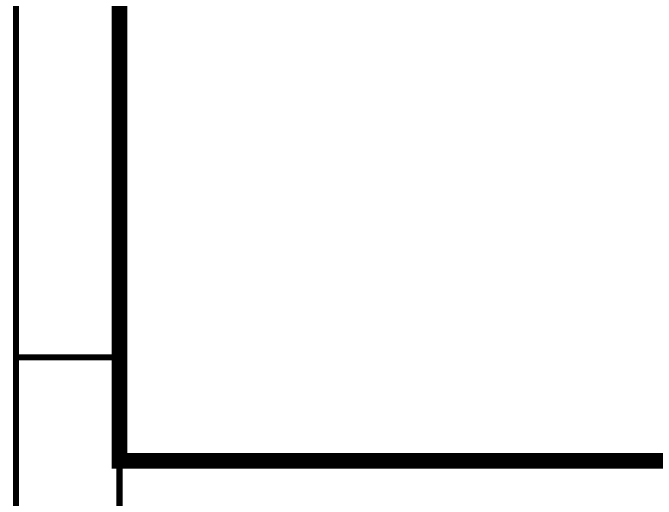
# Model space of a CAD drawing. Header units: millimetres. Extents: x 0 to 13.8, y 0 to 11.8.
# Drawn here: x -0.006 to 1.22, y 2.683 to 3.609 of the extents above; entities that cross this region are included whole.
import ezdxf

# ---------------------------------------------------------------- set-up
doc = ezdxf.new("R2010")
doc.units = ezdxf.units.MM
doc.header["$MEASUREMENT"] = 0
doc.layers.add('Sheet', color=255, linetype='Continuous')

msp = doc.modelspace()

# ---------------------------------------------------------------- linework, layer by layer
at = {"layer": 'Sheet'}
for points, const_width in [([(0, 11.811), (13.7795, 11.811), (13.7795, 0), (0, 0), (0, 11.811)], 0.0118), ([(0, 11.811), (0, 0), (13.7795, 0), (13.7795, 11.811), (0, 11.811), (0, 11.811)], 0.0039), ([(0.1971, 11.6139), (13.5829, 11.6139), (13.5829, 0.1967), (0.1971, 0.1967), (0.1971, 11.6139)], 0.0118), ([(0.1971, 11.6139), (0.1971, 0.1967), (13.5829, 0.1967), (13.5829, 11.6139), (0.1971, 11.6139), (0.1971, 11.6139)], 0.0039)]:
    msp.add_lwpolyline(points, close=True, dxfattribs=dict(at, const_width=const_width))
for points, const_width in [([(9.8425, 6.6926), (9.8425, 5.1179), (9.8425, 2.7556), (7.0869, 2.7556), (0.1971, 2.7556), (0.1971, 6.6926)], 0.0295), ([(0, 2.9528), (0.1971, 2.9528)], 0.0118)]:
    msp.add_lwpolyline(points, dxfattribs=dict(at, const_width=const_width))

doc.saveas('drawing.dxf')
